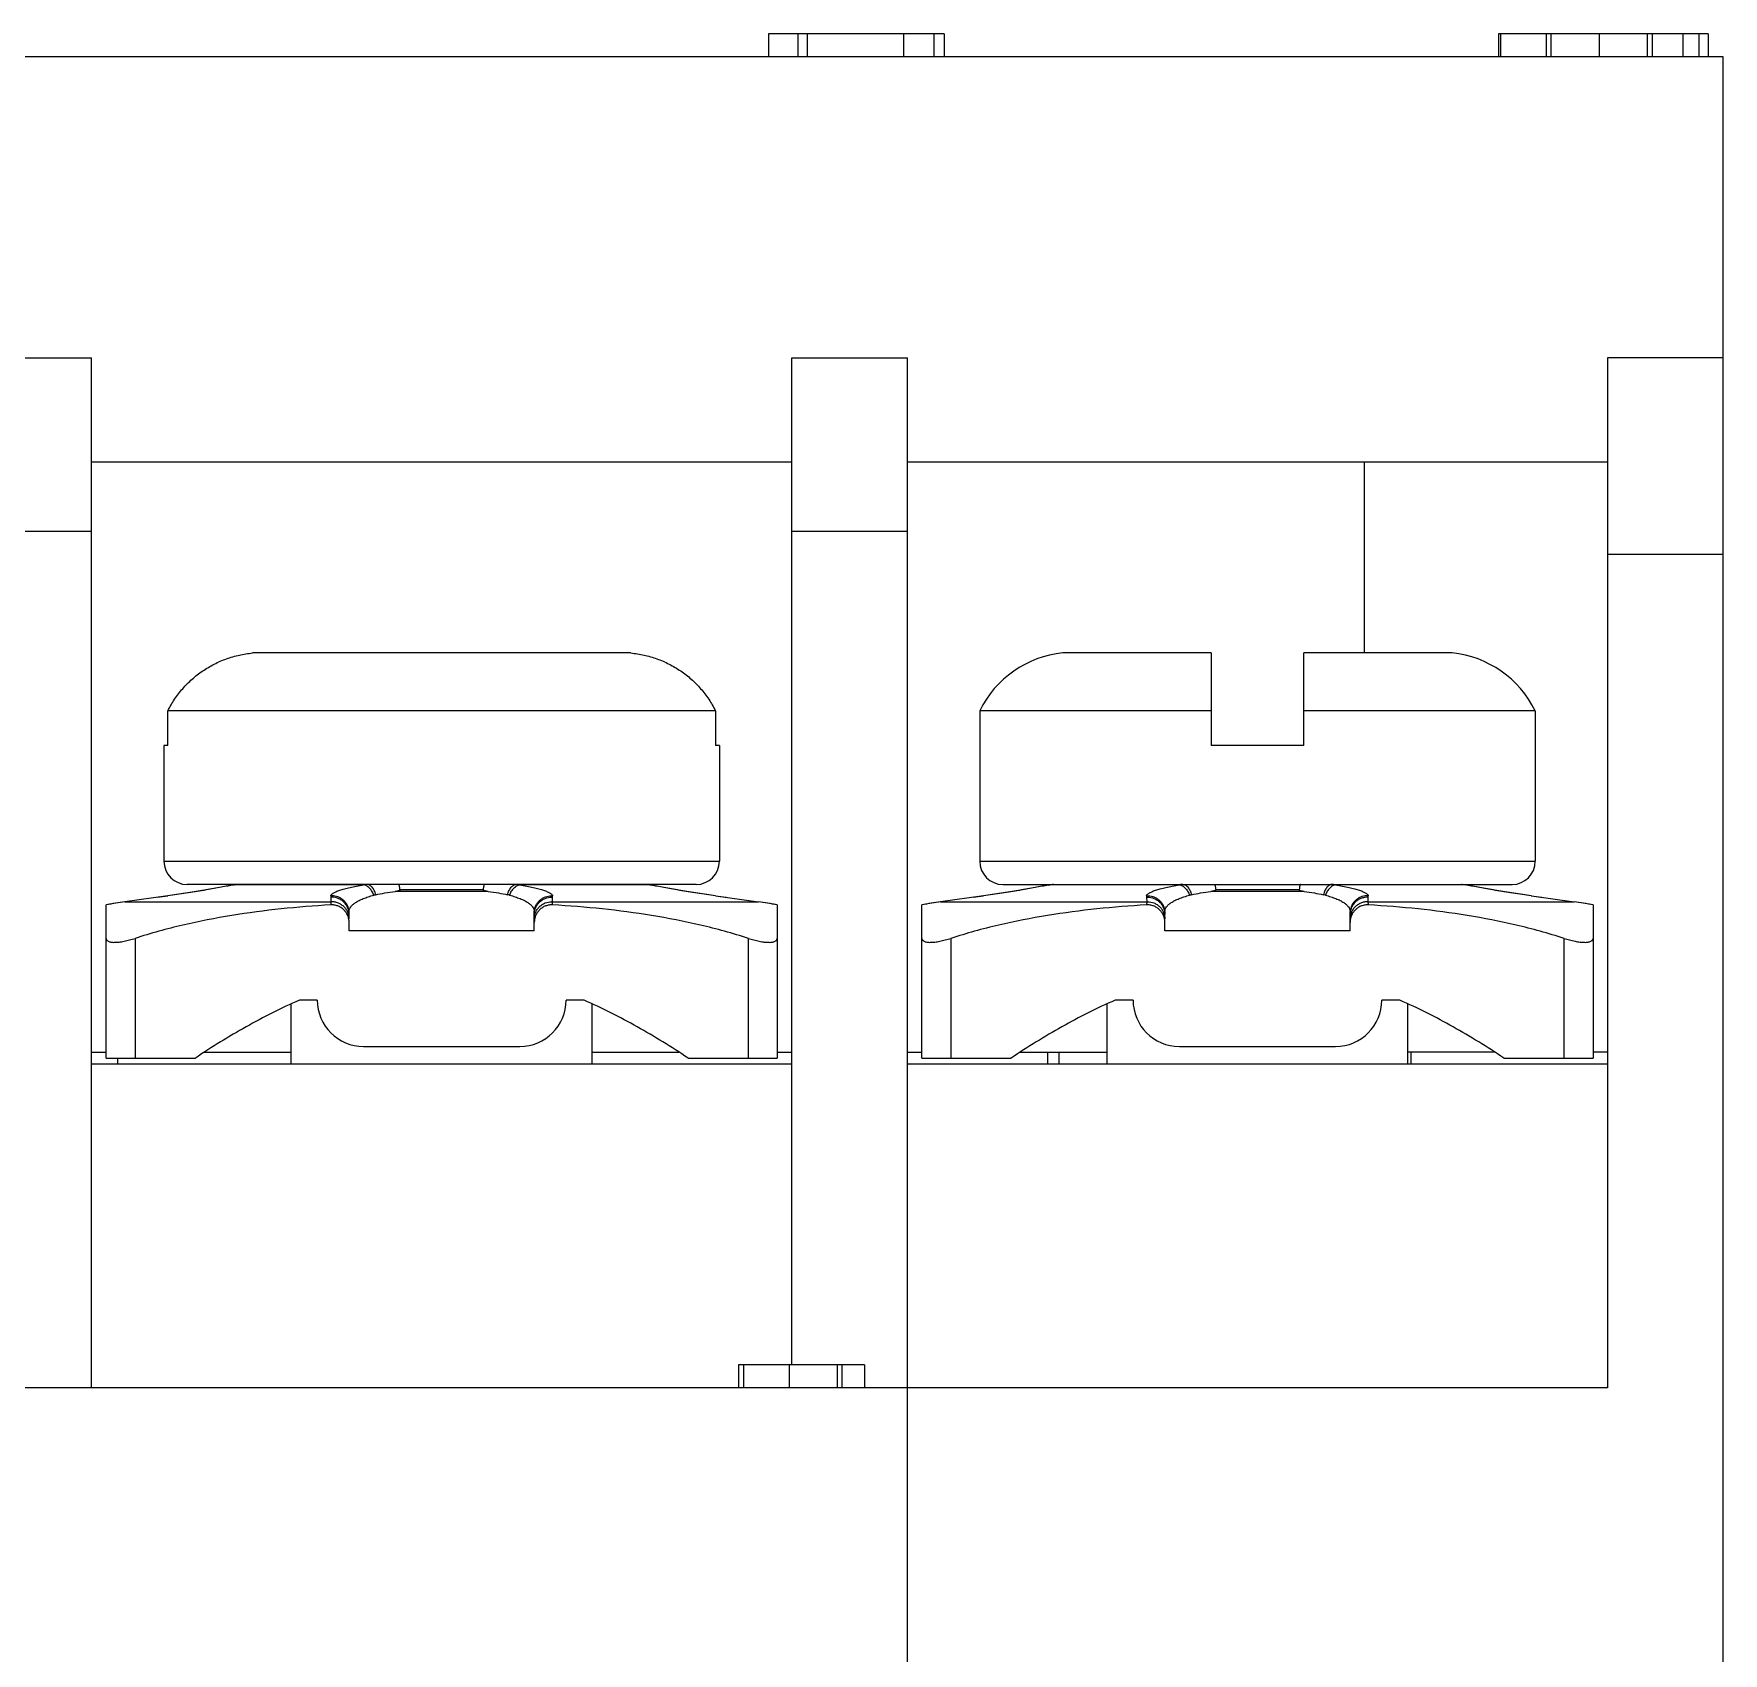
# Model space of a CAD drawing. Header units: millimetres. Extents: x 4 to 33.2, y 10.2 to 41.
# Drawn here: x 18.65 to 33.25, y 26.96 to 40.95 of the extents above; entities that cross this region are included whole.
import ezdxf

# ---------------------------------------------------------------- set-up
doc = ezdxf.new("R2010")
doc.units = ezdxf.units.MM
doc.header["$LTSCALE"] = 3.351474
doc.layers.get('0').update_dxf_attribs({"linetype": 'CONTINUOUS'})

msp = doc.modelspace()

# ---------------------------------------------------------------- linework, layer by layer
at = {"color": 7}
for p, q in [((24.997, 40.95), (24.997, 40.75)), ((26.516, 40.95), (24.997, 40.95)), ((25.252, 40.95), (25.252, 40.75)), ((25.332, 40.95), (25.332, 40.75)), ((26.165, 40.95), (26.165, 40.75)), ((26.428, 40.95), (26.428, 40.75)), ((26.516, 40.95), (26.516, 40.75)), ((31.306, 40.95), (31.306, 40.75)), ((33.119, 40.95), (31.306, 40.95)), ((31.324, 40.95), (31.324, 40.75)), ((31.718, 40.95), (31.718, 40.75)), ((31.759, 40.95), (31.759, 40.75)), ((32.176, 40.95), (32.176, 40.75)), ((32.593, 40.95), (32.593, 40.75)), ((32.634, 40.95), (32.634, 40.75)), ((32.899, 40.95), (32.899, 40.75)), ((33.037, 40.95), (33.037, 40.75)), ((33.119, 40.95), (33.119, 40.75)), ((33.249, 40.75), (4.049, 40.75)), ((33.249, 10.15), (33.249, 40.75)), ((18.149, 38.15), (19.149, 38.15)), ((19.149, 29.25), (19.149, 38.15)), ((25.199, 29.45), (25.199, 38.15)), ((25.199, 38.15), (26.199, 38.15)), ((26.199, 16.05), (26.199, 38.15)), ((33.249, 38.15), (32.249, 38.15)), ((32.249, 38.15), (32.249, 29.25)), ((25.199, 37.25), (19.149, 37.25)), ((32.249, 37.25), (26.199, 37.25)), ((30.149, 35.6), (30.149, 37.25)), ((19.149, 36.65), (18.149, 36.65)), ((26.199, 36.65), (25.199, 36.65)), ((33.249, 36.45), (32.249, 36.45)), ((23.809, 35.6), (20.539, 35.6)), ((28.824, 35.6), (27.541, 35.6)), ((28.824, 35.6), (28.824, 34.8)), ((30.907, 35.6), (29.624, 35.6)), ((29.624, 34.8), (29.624, 35.6)), ((19.807, 34.8), (19.807, 35.1)), ((24.54, 35.1), (19.807, 35.1)), ((24.54, 35.1), (24.54, 34.8)), ((26.824, 35.1), (26.824, 33.8)), ((28.824, 35.1), (26.824, 35.1)), ((31.624, 35.1), (29.624, 35.1)), ((31.624, 35.1), (31.624, 33.8)), ((19.774, 34.8), (19.774, 33.8)), ((19.807, 34.8), (19.774, 34.8)), ((24.574, 34.8), (24.54, 34.8)), ((24.574, 34.8), (24.574, 33.8)), ((29.624, 34.8), (28.824, 34.8)), ((19.774, 33.8), (24.574, 33.8)), ((26.824, 33.8), (31.624, 33.8)), ((24.374, 33.6), (19.974, 33.6)), ((20.374, 33.597), (20.365, 33.595)), ((20.365, 33.595), (20.365, 33.595)), ((20.374, 33.597), (20.366, 33.595)), ((21.499, 33.597), (20.374, 33.597)), ((23.974, 33.597), (22.849, 33.597)), ((23.974, 33.597), (23.983, 33.595)), ((23.982, 33.595), (23.974, 33.597)), ((23.983, 33.595), (23.983, 33.595)), ((27.024, 33.6), (31.424, 33.6)), ((27.415, 33.595), (27.424, 33.597)), ((27.415, 33.595), (27.415, 33.595)), ((27.424, 33.597), (27.416, 33.595)), ((28.549, 33.597), (27.424, 33.597)), ((31.024, 33.597), (29.899, 33.597)), ((31.033, 33.595), (31.024, 33.597)), ((31.032, 33.595), (31.024, 33.597)), ((31.033, 33.595), (31.033, 33.595)), ((19.807, 33.502), (19.436, 33.45)), ((19.436, 33.45), (19.436, 33.45)), ((19.436, 33.45), (21.217, 33.45)), ((19.717, 33.489), (19.807, 33.502)), ((19.717, 33.489), (19.717, 33.49)), ((20.055, 33.54), (19.807, 33.502)), ((20.177, 33.56), (20.053, 33.539)), ((21.217, 33.45), (21.215, 33.423)), ((21.216, 33.489), (21.217, 33.45)), ((22.577, 33.539), (21.771, 33.539)), ((22.535, 33.553), (21.813, 33.553)), ((23.131, 33.45), (23.132, 33.489)), ((23.131, 33.45), (24.911, 33.45)), ((23.133, 33.423), (23.131, 33.45)), ((24.54, 33.502), (24.541, 33.502)), ((24.54, 33.502), (24.631, 33.489)), ((24.541, 33.502), (24.911, 33.45)), ((24.631, 33.489), (24.631, 33.49)), ((24.911, 33.45), (24.911, 33.45)), ((26.857, 33.502), (26.486, 33.45)), ((26.486, 33.45), (28.267, 33.45)), ((26.486, 33.45), (26.486, 33.45)), ((26.767, 33.489), (26.857, 33.502)), ((26.767, 33.49), (26.767, 33.489)), ((27.105, 33.54), (26.857, 33.502)), ((27.227, 33.56), (27.103, 33.539)), ((28.267, 33.45), (28.265, 33.423)), ((28.266, 33.489), (28.267, 33.45)), ((29.627, 33.539), (28.821, 33.539)), ((29.585, 33.553), (28.863, 33.553)), ((30.181, 33.45), (30.182, 33.489)), ((30.181, 33.45), (31.961, 33.45)), ((30.183, 33.423), (30.181, 33.45)), ((31.591, 33.502), (31.59, 33.502)), ((31.59, 33.502), (31.681, 33.489)), ((31.591, 33.502), (31.961, 33.45)), ((31.681, 33.49), (31.681, 33.489)), ((31.961, 33.45), (31.961, 33.45)), ((19.274, 32.1), (19.274, 33.423)), ((21.374, 33.302), (21.374, 33.367)), ((22.974, 33.2), (22.974, 33.367)), ((25.074, 33.424), (25.074, 32.1)), ((26.324, 32.1), (26.324, 33.423)), ((28.424, 33.302), (28.424, 33.367)), ((30.024, 33.2), (30.024, 33.367)), ((32.124, 33.424), (32.124, 32.1)), ((21.374, 33.2), (21.374, 33.271)), ((22.974, 33.2), (21.374, 33.2)), ((28.424, 33.2), (28.424, 33.271)), ((30.024, 33.2), (28.424, 33.2)), ((19.524, 33.134), (19.524, 32.1)), ((24.824, 32.1), (24.824, 33.134)), ((26.574, 33.134), (26.574, 32.1)), ((31.874, 32.1), (31.874, 33.134)), ((20.874, 32.05), (20.874, 32.566)), ((21.099, 32.6), (20.944, 32.6)), ((23.404, 32.6), (23.249, 32.6)), ((23.474, 32.05), (23.474, 32.566)), ((27.924, 32.05), (27.924, 32.566)), ((28.149, 32.6), (27.994, 32.6)), ((30.454, 32.6), (30.299, 32.6)), ((30.524, 32.05), (30.524, 32.566)), ((19.149, 32.15), (19.274, 32.15)), ((20.124, 32.15), (20.874, 32.15)), ((21.499, 32.2), (22.849, 32.2)), ((23.474, 32.15), (24.224, 32.15)), ((25.074, 32.15), (25.199, 32.15)), ((26.199, 32.15), (26.324, 32.15)), ((27.174, 32.15), (27.924, 32.15)), ((27.409, 32.15), (27.409, 32.05)), ((27.509, 32.05), (27.509, 32.15)), ((28.549, 32.2), (29.899, 32.2)), ((31.274, 32.15), (30.524, 32.15)), ((30.549, 32.15), (30.549, 32.05)), ((32.249, 32.15), (32.124, 32.15)), ((19.149, 32.05), (25.199, 32.05)), ((19.274, 32.1), (20.045, 32.1)), ((19.374, 32.05), (19.374, 32.1)), ((24.303, 32.1), (25.074, 32.1)), ((26.199, 32.05), (32.249, 32.05)), ((26.324, 32.1), (27.095, 32.1)), ((31.353, 32.1), (32.124, 32.1)), ((25.829, 29.45), (24.739, 29.45)), ((24.739, 29.45), (24.739, 29.25)), ((24.781, 29.45), (24.781, 29.25)), ((25.178, 29.45), (25.178, 29.25)), ((25.593, 29.45), (25.593, 29.25)), ((25.635, 29.25), (25.635, 29.45)), ((25.829, 29.45), (25.829, 29.25)), ((32.249, 29.25), (4.049, 29.25))]:
    msp.add_line(p, q, dxfattribs=at)
for points in [[(20.411, 33.6), (20.404, 33.6), (20.374, 33.597), (20.175, 33.56)], [(23.973, 33.597), (23.944, 33.6), (23.937, 33.6)], [(24.541, 33.502), (24.293, 33.54), (24.171, 33.56), (23.973, 33.597)], [(27.461, 33.6), (27.454, 33.6), (27.424, 33.597), (27.225, 33.56)], [(31.023, 33.597), (30.994, 33.6), (30.987, 33.6)], [(31.591, 33.502), (31.343, 33.54), (31.221, 33.56), (31.023, 33.597)], [(19.436, 33.45), (19.379, 33.442), (19.304, 33.429), (19.274, 33.424)], [(25.074, 33.424), (25.044, 33.429), (24.969, 33.442), (24.911, 33.45)], [(26.486, 33.45), (26.429, 33.442), (26.354, 33.429), (26.324, 33.424)], [(32.124, 33.424), (32.094, 33.429), (32.019, 33.442), (31.961, 33.45)]]:
    msp.add_lwpolyline(points, dxfattribs=at)
for centre, radius, start, end in [((27.632, 34.705), 0.9, 95.8338, 153.943), ((30.815, 34.705), 0.9, 26.057, 84.1662), ((19.974, 33.8), 0.2, 180, 270), ((24.374, 33.8), 0.2, 270, 360), ((27.024, 33.8), 0.2, 180, 270), ((31.424, 33.8), 0.2, 270, 360), ((19.986, 29.579), 3.91, 98.0843, 100.4983), ((21.224, 33.351), 0.151, 89.8817, 93.0417), ((21.335, 33.492), 0.119, 175.054, 181.1767), ((21.224, 33.338), 0.151, 90.0001, 93.0591), ((21.836, 32.538), 1, 103.4077, 104.4049), ((22.509, 32.526), 1.013, 75.6013, 76.5861), ((23.124, 33.351), 0.151, 86.9583, 90.1183), ((23.124, 33.338), 0.151, 86.9409, 89.9999), ((23.124, 33.299), 0.152, 87.2209, 89.9999), ((23.013, 33.492), 0.119, 358.8233, 4.946), ((24.36, 29.57), 3.919, 79.5045, 81.9129), ((27.036, 29.579), 3.91, 98.0843, 100.4983), ((28.385, 33.492), 0.119, 175.0508, 181.1799), ((28.274, 33.338), 0.151, 90.0001, 93.0591), ((28.274, 33.299), 0.152, 90.0001, 92.7791), ((28.886, 32.538), 1, 103.4077, 104.4049), ((29.559, 32.526), 1.013, 75.6013, 76.5861), ((30.063, 33.492), 0.119, 358.8201, 4.9492), ((31.41, 29.57), 3.919, 79.5045, 81.9129), ((21.499, 32.6), 0.4, 180, 270), ((22.849, 32.6), 0.4, 270, 360), ((28.549, 32.6), 0.4, 180, 270), ((29.899, 32.6), 0.4, 270, 360)]:
    msp.add_arc(centre, radius, start, end, dxfattribs=at)
for points, knots in [([(19.807, 35.1), (19.825, 35.135), (19.863, 35.201), (19.934, 35.293), (20.016, 35.376), (20.107, 35.447), (20.207, 35.506), (20.313, 35.552), (20.425, 35.584), (20.501, 35.596), (20.539, 35.6)], [0, 0, 0, 0, 0.124983, 0.250006, 0.374996, 0.500001, 0.625, 0.749987, 0.875014, 1, 1, 1, 1]), ([(23.809, 35.6), (23.847, 35.596), (23.923, 35.584), (24.034, 35.552), (24.141, 35.506), (24.241, 35.447), (24.332, 35.376), (24.414, 35.293), (24.484, 35.201), (24.523, 35.135), (24.54, 35.1)], [0, 0, 0, 0, 0.124985, 0.250012, 0.374999, 0.499999, 0.625003, 0.749995, 0.875018, 1, 1, 1, 1]), ([(20.366, 33.595), (20.348, 33.591), (20.31, 33.584), (20.251, 33.572), (20.186, 33.561), (20.116, 33.549), (20.042, 33.537), (19.939, 33.521), (19.86, 33.509), (19.807, 33.502)], [0, 0, 0, 0, 0.097331, 0.204488, 0.321746, 0.44713, 0.57909, 0.716306, 1, 1, 1, 1]), ([(20.374, 33.597), (20.377, 33.597), (20.389, 33.599), (20.402, 33.6), (20.411, 33.6)], [0, 0, 0, 0, 0.258185, 1, 1, 1, 1]), ([(21.216, 33.502), (21.216, 33.503), (21.217, 33.505), (21.218, 33.508), (21.219, 33.511), (21.223, 33.515), (21.229, 33.52), (21.237, 33.526), (21.248, 33.532), (21.261, 33.538), (21.277, 33.544), (21.294, 33.55), (21.313, 33.557), (21.343, 33.565), (21.384, 33.575), (21.44, 33.586), (21.479, 33.593), (21.499, 33.597)], [0, 0, 0, 0, 0.009474, 0.019603, 0.030745, 0.043123, 0.071977, 0.106596, 0.147325, 0.194446, 0.248117, 0.308255, 0.374671, 0.447161, 0.610034, 0.796114, 1, 1, 1, 1]), ([(21.529, 33.6), (21.526, 33.6), (21.516, 33.6), (21.506, 33.598), (21.499, 33.597)], [0, 0, 0, 0, 0.251792, 1, 1, 1, 1]), ([(21.587, 33.507), (21.585, 33.513), (21.58, 33.524), (21.571, 33.541), (21.561, 33.556), (21.55, 33.569), (21.537, 33.58), (21.525, 33.589), (21.512, 33.594), (21.503, 33.596), (21.499, 33.597)], [0, 0, 0, 0, 0.144094, 0.287036, 0.42606, 0.55862, 0.682735, 0.797518, 0.902886, 1, 1, 1, 1]), ([(21.604, 33.511), (21.602, 33.517), (21.599, 33.529), (21.592, 33.547), (21.584, 33.562), (21.574, 33.576), (21.563, 33.586), (21.552, 33.594), (21.54, 33.599), (21.532, 33.6), (21.529, 33.6)], [0, 0, 0, 0, 0.153506, 0.303317, 0.445982, 0.578655, 0.699548, 0.808784, 0.90788, 1, 1, 1, 1]), ([(21.813, 33.553), (21.813, 33.556), (21.812, 33.563), (21.811, 33.572), (21.81, 33.581), (21.808, 33.587), (21.807, 33.592), (21.806, 33.595), (21.805, 33.597), (21.805, 33.598), (21.804, 33.599), (21.803, 33.6), (21.803, 33.6), (21.802, 33.6)], [0, 0, 0, 0, 0.215508, 0.40792, 0.574923, 0.71475, 0.826519, 0.871727, 0.909835, 0.941023, 0.965682, 0.984685, 1, 1, 1, 1]), ([(22.535, 33.553), (22.535, 33.556), (22.536, 33.563), (22.537, 33.572), (22.538, 33.581), (22.54, 33.587), (22.541, 33.592), (22.542, 33.595), (22.542, 33.597), (22.543, 33.598), (22.544, 33.599), (22.545, 33.6), (22.545, 33.6), (22.545, 33.6)], [0, 0, 0, 0, 0.215507, 0.40792, 0.574923, 0.714749, 0.826515, 0.871722, 0.90983, 0.941019, 0.965679, 0.984684, 1, 1, 1, 1]), ([(22.744, 33.511), (22.746, 33.517), (22.749, 33.529), (22.756, 33.547), (22.764, 33.562), (22.774, 33.576), (22.784, 33.586), (22.796, 33.594), (22.807, 33.599), (22.815, 33.6), (22.819, 33.6)], [0, 0, 0, 0, 0.153506, 0.303317, 0.445982, 0.578655, 0.699548, 0.808784, 0.90788, 1, 1, 1, 1]), ([(22.761, 33.507), (22.763, 33.513), (22.768, 33.524), (22.777, 33.541), (22.787, 33.556), (22.798, 33.569), (22.81, 33.58), (22.823, 33.589), (22.836, 33.594), (22.844, 33.596), (22.849, 33.597)], [0, 0, 0, 0, 0.144094, 0.287036, 0.42606, 0.55862, 0.682735, 0.797518, 0.902886, 1, 1, 1, 1]), ([(22.849, 33.597), (22.846, 33.597), (22.837, 33.599), (22.827, 33.6), (22.819, 33.6)], [0, 0, 0, 0, 0.249157, 1, 1, 1, 1]), ([(22.849, 33.597), (22.869, 33.593), (22.908, 33.586), (22.963, 33.575), (23.005, 33.565), (23.035, 33.557), (23.054, 33.55), (23.071, 33.544), (23.086, 33.538), (23.1, 33.532), (23.11, 33.526), (23.119, 33.52), (23.125, 33.515), (23.128, 33.511), (23.13, 33.508), (23.131, 33.505), (23.132, 33.503), (23.132, 33.502)], [0, 0, 0, 0, 0.203917, 0.389932, 0.552731, 0.625223, 0.691677, 0.751874, 0.805604, 0.852767, 0.893519, 0.928139, 0.956971, 0.969328, 0.980443, 0.990544, 1, 1, 1, 1]), ([(23.937, 33.6), (23.94, 33.6), (23.952, 33.6), (23.965, 33.598), (23.974, 33.597)], [0, 0, 0, 0, 0.242238, 1, 1, 1, 1]), ([(24.54, 33.502), (24.487, 33.509), (24.409, 33.521), (24.305, 33.537), (24.232, 33.549), (24.162, 33.561), (24.097, 33.572), (24.038, 33.584), (24, 33.591), (23.982, 33.595)], [0, 0, 0, 0, 0.283671, 0.420896, 0.552886, 0.678282, 0.79552, 0.902651, 1, 1, 1, 1]), ([(27.416, 33.595), (27.398, 33.591), (27.36, 33.584), (27.301, 33.572), (27.236, 33.561), (27.166, 33.549), (27.092, 33.537), (26.989, 33.521), (26.91, 33.509), (26.857, 33.502)], [0, 0, 0, 0, 0.097332, 0.204491, 0.32175, 0.447133, 0.579094, 0.716309, 1, 1, 1, 1]), ([(27.424, 33.597), (27.427, 33.597), (27.439, 33.599), (27.452, 33.6), (27.461, 33.6)], [0, 0, 0, 0, 0.258185, 1, 1, 1, 1]), ([(28.266, 33.502), (28.266, 33.503), (28.267, 33.505), (28.268, 33.508), (28.269, 33.511), (28.273, 33.515), (28.279, 33.52), (28.287, 33.526), (28.298, 33.532), (28.311, 33.538), (28.327, 33.544), (28.344, 33.55), (28.363, 33.557), (28.393, 33.565), (28.434, 33.575), (28.49, 33.586), (28.529, 33.593), (28.549, 33.597)], [0, 0, 0, 0, 0.009474, 0.019603, 0.030745, 0.043123, 0.071977, 0.106596, 0.147325, 0.194446, 0.248117, 0.308255, 0.374671, 0.447161, 0.610034, 0.796114, 1, 1, 1, 1]), ([(28.579, 33.6), (28.576, 33.6), (28.566, 33.6), (28.556, 33.598), (28.549, 33.597)], [0, 0, 0, 0, 0.251792, 1, 1, 1, 1]), ([(28.549, 33.597), (28.553, 33.596), (28.562, 33.594), (28.575, 33.589), (28.587, 33.58), (28.6, 33.569), (28.611, 33.556), (28.621, 33.541), (28.63, 33.524), (28.635, 33.513), (28.637, 33.507)], [0, 0, 0, 0, 0.097114, 0.202482, 0.317265, 0.44138, 0.57394, 0.712964, 0.855906, 1, 1, 1, 1]), ([(28.579, 33.6), (28.582, 33.6), (28.59, 33.599), (28.602, 33.594), (28.613, 33.586), (28.624, 33.576), (28.634, 33.562), (28.642, 33.547), (28.649, 33.529), (28.652, 33.517), (28.654, 33.511)], [0, 0, 0, 0, 0.09212, 0.191216, 0.300452, 0.421345, 0.554018, 0.696683, 0.846494, 1, 1, 1, 1]), ([(28.852, 33.6), (28.853, 33.6), (28.853, 33.6), (28.854, 33.599), (28.855, 33.598), (28.855, 33.597), (28.856, 33.595), (28.857, 33.592), (28.858, 33.587), (28.86, 33.581), (28.861, 33.572), (28.862, 33.563), (28.863, 33.556), (28.863, 33.553)], [0, 0, 0, 0, 0.015317, 0.034324, 0.058987, 0.090177, 0.128286, 0.173494, 0.285259, 0.425083, 0.592084, 0.784496, 1, 1, 1, 1]), ([(29.595, 33.6), (29.595, 33.6), (29.595, 33.6), (29.594, 33.599), (29.593, 33.598), (29.592, 33.597), (29.592, 33.595), (29.591, 33.592), (29.59, 33.587), (29.588, 33.581), (29.587, 33.572), (29.586, 33.563), (29.585, 33.556), (29.585, 33.553)], [0, 0, 0, 0, 0.015316, 0.034321, 0.058982, 0.090171, 0.12828, 0.173488, 0.285255, 0.42508, 0.592083, 0.784495, 1, 1, 1, 1]), ([(29.869, 33.6), (29.865, 33.6), (29.857, 33.599), (29.846, 33.594), (29.834, 33.586), (29.824, 33.576), (29.814, 33.562), (29.806, 33.547), (29.799, 33.529), (29.796, 33.517), (29.794, 33.511)], [0, 0, 0, 0, 0.09212, 0.191216, 0.300452, 0.421345, 0.554018, 0.696683, 0.846494, 1, 1, 1, 1]), ([(29.899, 33.597), (29.894, 33.596), (29.886, 33.594), (29.873, 33.589), (29.86, 33.58), (29.848, 33.569), (29.837, 33.556), (29.827, 33.541), (29.818, 33.524), (29.813, 33.513), (29.811, 33.507)], [0, 0, 0, 0, 0.097114, 0.202482, 0.317265, 0.44138, 0.57394, 0.712964, 0.855906, 1, 1, 1, 1]), ([(29.899, 33.597), (29.896, 33.597), (29.887, 33.599), (29.877, 33.6), (29.869, 33.6)], [0, 0, 0, 0, 0.249157, 1, 1, 1, 1]), ([(29.899, 33.597), (29.919, 33.593), (29.958, 33.586), (30.013, 33.575), (30.055, 33.565), (30.085, 33.557), (30.104, 33.55), (30.121, 33.544), (30.136, 33.538), (30.15, 33.532), (30.16, 33.526), (30.169, 33.52), (30.175, 33.515), (30.178, 33.511), (30.18, 33.508), (30.181, 33.505), (30.182, 33.503), (30.182, 33.502)], [0, 0, 0, 0, 0.203917, 0.389932, 0.552731, 0.625223, 0.691677, 0.751874, 0.805604, 0.852767, 0.893519, 0.928139, 0.956971, 0.969328, 0.980443, 0.990544, 1, 1, 1, 1]), ([(30.987, 33.6), (30.99, 33.6), (31.002, 33.6), (31.015, 33.598), (31.024, 33.597)], [0, 0, 0, 0, 0.242238, 1, 1, 1, 1]), ([(31.59, 33.502), (31.537, 33.509), (31.459, 33.521), (31.355, 33.537), (31.282, 33.549), (31.212, 33.561), (31.147, 33.572), (31.088, 33.584), (31.05, 33.591), (31.032, 33.595)], [0, 0, 0, 0, 0.283674, 0.4209, 0.55289, 0.678286, 0.795523, 0.902652, 1, 1, 1, 1]), ([(21.374, 33.302), (21.374, 33.311), (21.372, 33.33), (21.364, 33.359), (21.349, 33.386), (21.328, 33.41), (21.303, 33.429), (21.274, 33.443), (21.245, 33.45), (21.226, 33.45), (21.217, 33.45)], [0, 0, 0, 0, 0.115533, 0.238256, 0.366829, 0.498384, 0.630219, 0.759548, 0.883327, 1, 1, 1, 1]), ([(21.374, 33.341), (21.374, 33.35), (21.372, 33.369), (21.364, 33.396), (21.35, 33.423), (21.331, 33.446), (21.311, 33.463), (21.293, 33.473), (21.267, 33.485), (21.243, 33.49), (21.224, 33.49)], [0, 0, 0, 0, 0.115029, 0.237084, 0.364939, 0.495968, 0.627704, 0.693125, 0.75764, 1, 1, 1, 1]), ([(21.374, 33.367), (21.372, 33.385), (21.365, 33.411), (21.346, 33.442), (21.327, 33.464), (21.303, 33.481), (21.27, 33.497), (21.242, 33.502), (21.225, 33.502)], [0, 0, 0, 0, 0.237627, 0.365257, 0.49575, 0.626895, 0.756321, 1, 1, 1, 1]), ([(21.374, 33.367), (21.374, 33.371), (21.374, 33.377), (21.378, 33.391), (21.386, 33.404), (21.396, 33.416), (21.409, 33.43), (21.43, 33.445), (21.461, 33.463), (21.498, 33.479), (21.54, 33.494), (21.571, 33.503), (21.587, 33.507)], [0, 0, 0, 0, 0.036711, 0.074481, 0.156539, 0.202449, 0.252235, 0.364673, 0.495555, 0.645359, 0.813856, 1, 1, 1, 1]), ([(21.604, 33.511), (21.63, 33.517), (21.685, 33.528), (21.741, 33.536), (21.771, 33.539)], [0, 0, 0, 0, 0.473553, 1, 1, 1, 1]), ([(21.813, 33.553), (21.813, 33.552), (21.813, 33.552), (21.812, 33.551), (21.812, 33.55), (21.81, 33.548), (21.808, 33.547), (21.806, 33.546), (21.803, 33.545), (21.799, 33.544), (21.794, 33.543), (21.789, 33.542), (21.781, 33.54), (21.775, 33.54), (21.771, 33.539)], [0, 0, 0, 0, 0.025049, 0.050597, 0.077425, 0.105487, 0.164201, 0.225187, 0.287529, 0.350747, 0.478812, 0.608216, 0.738406, 1, 1, 1, 1]), ([(22.577, 33.539), (22.573, 33.54), (22.567, 33.54), (22.559, 33.542), (22.553, 33.543), (22.548, 33.544), (22.545, 33.545), (22.542, 33.546), (22.539, 33.547), (22.537, 33.548), (22.536, 33.55), (22.535, 33.551), (22.535, 33.552), (22.535, 33.552), (22.535, 33.553)], [0, 0, 0, 0, 0.261594, 0.391785, 0.521188, 0.649253, 0.712472, 0.774813, 0.8358, 0.894513, 0.922576, 0.949404, 0.974951, 1, 1, 1, 1]), ([(22.577, 33.539), (22.607, 33.536), (22.663, 33.528), (22.718, 33.517), (22.744, 33.511)], [0, 0, 0, 0, 0.526447, 1, 1, 1, 1]), ([(22.761, 33.507), (22.777, 33.503), (22.808, 33.494), (22.85, 33.479), (22.887, 33.463), (22.918, 33.445), (22.939, 33.43), (22.952, 33.416), (22.962, 33.404), (22.97, 33.391), (22.973, 33.377), (22.974, 33.371), (22.974, 33.367)], [0, 0, 0, 0, 0.186144, 0.354641, 0.504445, 0.635327, 0.747765, 0.797551, 0.843461, 0.925519, 0.963289, 1, 1, 1, 1]), ([(22.974, 33.367), (22.976, 33.385), (22.983, 33.411), (23.002, 33.442), (23.021, 33.464), (23.044, 33.481), (23.078, 33.497), (23.105, 33.502), (23.123, 33.502)], [0, 0, 0, 0, 0.237627, 0.365257, 0.49575, 0.626895, 0.756321, 1, 1, 1, 1]), ([(22.974, 33.341), (22.974, 33.35), (22.976, 33.369), (22.983, 33.396), (22.997, 33.423), (23.017, 33.446), (23.037, 33.463), (23.054, 33.473), (23.081, 33.485), (23.105, 33.49), (23.124, 33.49)], [0, 0, 0, 0, 0.115029, 0.237084, 0.364939, 0.495968, 0.627704, 0.693125, 0.75764, 1, 1, 1, 1]), ([(22.974, 33.302), (22.974, 33.311), (22.976, 33.329), (22.983, 33.357), (22.997, 33.383), (23.017, 33.407), (23.037, 33.423), (23.054, 33.434), (23.081, 33.446), (23.105, 33.45), (23.124, 33.45)], [0, 0, 0, 0, 0.11512, 0.237247, 0.365147, 0.496194, 0.627914, 0.693316, 0.757805, 1, 1, 1, 1]), ([(28.266, 33.502), (28.285, 33.503), (28.313, 33.499), (28.348, 33.484), (28.373, 33.467), (28.394, 33.445), (28.414, 33.413), (28.422, 33.385), (28.424, 33.367)], [0, 0, 0, 0, 0.240896, 0.370041, 0.50146, 0.632636, 0.761121, 1, 1, 1, 1]), ([(28.274, 33.49), (28.293, 33.49), (28.317, 33.485), (28.343, 33.473), (28.361, 33.463), (28.381, 33.446), (28.4, 33.423), (28.414, 33.396), (28.422, 33.369), (28.424, 33.35), (28.424, 33.341)], [0, 0, 0, 0, 0.24236, 0.306875, 0.372296, 0.504032, 0.635061, 0.762916, 0.884971, 1, 1, 1, 1]), ([(28.274, 33.45), (28.293, 33.45), (28.317, 33.446), (28.343, 33.434), (28.361, 33.423), (28.381, 33.407), (28.4, 33.383), (28.414, 33.357), (28.422, 33.329), (28.424, 33.311), (28.424, 33.302)], [0, 0, 0, 0, 0.242195, 0.306684, 0.372086, 0.503806, 0.634853, 0.762753, 0.88488, 1, 1, 1, 1]), ([(28.424, 33.367), (28.424, 33.371), (28.424, 33.377), (28.428, 33.391), (28.436, 33.404), (28.446, 33.416), (28.459, 33.43), (28.48, 33.445), (28.511, 33.463), (28.548, 33.479), (28.59, 33.494), (28.621, 33.503), (28.637, 33.507)], [0, 0, 0, 0, 0.036711, 0.074481, 0.156539, 0.202449, 0.252235, 0.364673, 0.495555, 0.645359, 0.813856, 1, 1, 1, 1]), ([(28.654, 33.511), (28.68, 33.517), (28.735, 33.528), (28.791, 33.536), (28.821, 33.539)], [0, 0, 0, 0, 0.473553, 1, 1, 1, 1]), ([(28.863, 33.553), (28.863, 33.552), (28.863, 33.552), (28.862, 33.551), (28.862, 33.55), (28.86, 33.548), (28.858, 33.547), (28.856, 33.546), (28.853, 33.545), (28.849, 33.544), (28.844, 33.543), (28.839, 33.542), (28.831, 33.54), (28.825, 33.54), (28.821, 33.539)], [0, 0, 0, 0, 0.02505, 0.050599, 0.077423, 0.105486, 0.164198, 0.225184, 0.287526, 0.350744, 0.478809, 0.608213, 0.738405, 1, 1, 1, 1]), ([(29.627, 33.539), (29.623, 33.54), (29.617, 33.54), (29.609, 33.542), (29.603, 33.543), (29.598, 33.544), (29.595, 33.545), (29.592, 33.546), (29.589, 33.547), (29.587, 33.548), (29.586, 33.55), (29.585, 33.551), (29.585, 33.552), (29.585, 33.552), (29.585, 33.553)], [0, 0, 0, 0, 0.261595, 0.391787, 0.521191, 0.649256, 0.712475, 0.774817, 0.835803, 0.894515, 0.922577, 0.949401, 0.97495, 1, 1, 1, 1]), ([(29.627, 33.539), (29.657, 33.536), (29.713, 33.528), (29.768, 33.517), (29.794, 33.511)], [0, 0, 0, 0, 0.526447, 1, 1, 1, 1]), ([(29.811, 33.507), (29.827, 33.503), (29.858, 33.494), (29.9, 33.479), (29.937, 33.463), (29.968, 33.445), (29.989, 33.43), (30.002, 33.416), (30.012, 33.404), (30.02, 33.391), (30.023, 33.377), (30.024, 33.371), (30.024, 33.367)], [0, 0, 0, 0, 0.186144, 0.354641, 0.504445, 0.635327, 0.747765, 0.797551, 0.843461, 0.925519, 0.963289, 1, 1, 1, 1]), ([(30.182, 33.502), (30.163, 33.503), (30.135, 33.499), (30.099, 33.484), (30.075, 33.467), (30.054, 33.445), (30.034, 33.413), (30.026, 33.385), (30.024, 33.367)], [0, 0, 0, 0, 0.240896, 0.370041, 0.50146, 0.632636, 0.761121, 1, 1, 1, 1]), ([(30.182, 33.489), (30.173, 33.49), (30.153, 33.489), (30.124, 33.482), (30.096, 33.469), (30.07, 33.45), (30.049, 33.425), (30.034, 33.398), (30.026, 33.37), (30.024, 33.35), (30.024, 33.341)], [0, 0, 0, 0, 0.116603, 0.240356, 0.369702, 0.501577, 0.633177, 0.761785, 0.884507, 1, 1, 1, 1]), ([(30.181, 33.45), (30.172, 33.45), (30.152, 33.45), (30.123, 33.443), (30.095, 33.429), (30.07, 33.41), (30.049, 33.386), (30.034, 33.359), (30.026, 33.33), (30.024, 33.311), (30.024, 33.302)], [0, 0, 0, 0, 0.116673, 0.240452, 0.369781, 0.501616, 0.633171, 0.761744, 0.884467, 1, 1, 1, 1]), ([(21.215, 33.423), (21.072, 33.415), (20.786, 33.392), (20.359, 33.337), (19.937, 33.254), (19.66, 33.178), (19.524, 33.134)], [0, 0, 0, 0, 0.250008, 0.500012, 0.750006, 1, 1, 1, 1]), ([(21.374, 33.271), (21.374, 33.281), (21.372, 33.302), (21.363, 33.331), (21.348, 33.359), (21.328, 33.382), (21.304, 33.402), (21.276, 33.415), (21.246, 33.423), (21.225, 33.424), (21.215, 33.423)], [0, 0, 0, 0, 0.124959, 0.25002, 0.374995, 0.50001, 0.62502, 0.749999, 0.87505, 1, 1, 1, 1]), ([(23.133, 33.423), (23.123, 33.424), (23.102, 33.423), (23.072, 33.415), (23.044, 33.402), (23.02, 33.382), (23, 33.359), (22.985, 33.331), (22.976, 33.302), (22.974, 33.281), (22.974, 33.271)], [0, 0, 0, 0, 0.124955, 0.250012, 0.374988, 0.499994, 0.625004, 0.749977, 0.875039, 1, 1, 1, 1]), ([(24.824, 33.134), (24.688, 33.178), (24.411, 33.254), (23.988, 33.337), (23.562, 33.392), (23.276, 33.415), (23.133, 33.423)], [0, 0, 0, 0, 0.249994, 0.499988, 0.749992, 1, 1, 1, 1]), ([(28.265, 33.423), (28.122, 33.415), (27.836, 33.392), (27.409, 33.337), (26.987, 33.254), (26.71, 33.178), (26.574, 33.134)], [0, 0, 0, 0, 0.250008, 0.500012, 0.750006, 1, 1, 1, 1]), ([(28.424, 33.271), (28.424, 33.281), (28.422, 33.302), (28.413, 33.331), (28.398, 33.359), (28.378, 33.382), (28.354, 33.402), (28.326, 33.415), (28.296, 33.423), (28.275, 33.424), (28.265, 33.423)], [0, 0, 0, 0, 0.124959, 0.25002, 0.374995, 0.50001, 0.62502, 0.749999, 0.87505, 1, 1, 1, 1]), ([(30.183, 33.423), (30.173, 33.424), (30.152, 33.423), (30.122, 33.415), (30.094, 33.402), (30.07, 33.382), (30.05, 33.359), (30.035, 33.331), (30.026, 33.302), (30.024, 33.281), (30.024, 33.271)], [0, 0, 0, 0, 0.124955, 0.250012, 0.374988, 0.499994, 0.625004, 0.749977, 0.875039, 1, 1, 1, 1]), ([(31.874, 33.134), (31.738, 33.178), (31.461, 33.254), (31.038, 33.337), (30.612, 33.392), (30.326, 33.415), (30.183, 33.423)], [0, 0, 0, 0, 0.249994, 0.499988, 0.749992, 1, 1, 1, 1]), ([(19.274, 33.134), (19.274, 33.132), (19.275, 33.127), (19.278, 33.12), (19.284, 33.114), (19.293, 33.109), (19.303, 33.105), (19.316, 33.102), (19.331, 33.1), (19.354, 33.1), (19.38, 33.101), (19.407, 33.105), (19.438, 33.111), (19.477, 33.12), (19.508, 33.129), (19.524, 33.134)], [0, 0, 0, 0, 0.027636, 0.055413, 0.085937, 0.121293, 0.162813, 0.211184, 0.266583, 0.328945, 0.472667, 0.552735, 0.637111, 0.815275, 1, 1, 1, 1]), ([(24.824, 33.134), (24.84, 33.129), (24.871, 33.12), (24.91, 33.111), (24.94, 33.105), (24.968, 33.101), (24.993, 33.1), (25.017, 33.1), (25.032, 33.102), (25.044, 33.105), (25.055, 33.109), (25.063, 33.114), (25.069, 33.12), (25.073, 33.127), (25.074, 33.132), (25.074, 33.134)], [0, 0, 0, 0, 0.184751, 0.362951, 0.447332, 0.527401, 0.671119, 0.733477, 0.788873, 0.837232, 0.87875, 0.914094, 0.944604, 0.972368, 1, 1, 1, 1]), ([(26.324, 33.134), (26.324, 33.132), (26.325, 33.127), (26.328, 33.12), (26.334, 33.114), (26.343, 33.109), (26.353, 33.105), (26.366, 33.102), (26.381, 33.1), (26.404, 33.1), (26.43, 33.101), (26.457, 33.105), (26.488, 33.111), (26.527, 33.12), (26.558, 33.129), (26.574, 33.134)], [0, 0, 0, 0, 0.027636, 0.055413, 0.085937, 0.121293, 0.162813, 0.211184, 0.266583, 0.328945, 0.472667, 0.552735, 0.637111, 0.815275, 1, 1, 1, 1]), ([(31.874, 33.134), (31.89, 33.129), (31.921, 33.12), (31.96, 33.111), (31.99, 33.105), (32.018, 33.101), (32.043, 33.1), (32.067, 33.1), (32.082, 33.102), (32.094, 33.105), (32.105, 33.109), (32.113, 33.114), (32.119, 33.12), (32.123, 33.127), (32.124, 33.132), (32.124, 33.134)], [0, 0, 0, 0, 0.184751, 0.362951, 0.447332, 0.527401, 0.671119, 0.733477, 0.788873, 0.837232, 0.87875, 0.914094, 0.944604, 0.972368, 1, 1, 1, 1]), ([(20.944, 32.6), (20.865, 32.566), (20.71, 32.493), (20.407, 32.331), (20.188, 32.195), (20.045, 32.1)], [0, 0, 0, 0, 0.250019, 0.500047, 1, 1, 1, 1]), ([(24.303, 32.1), (24.16, 32.195), (23.941, 32.331), (23.638, 32.493), (23.482, 32.566), (23.404, 32.6)], [0, 0, 0, 0, 0.499953, 0.749981, 1, 1, 1, 1]), ([(27.994, 32.6), (27.915, 32.566), (27.76, 32.493), (27.457, 32.331), (27.238, 32.195), (27.095, 32.1)], [0, 0, 0, 0, 0.250019, 0.500047, 1, 1, 1, 1]), ([(31.353, 32.1), (31.21, 32.195), (30.991, 32.331), (30.688, 32.493), (30.532, 32.566), (30.454, 32.6)], [0, 0, 0, 0, 0.499953, 0.749981, 1, 1, 1, 1])]:
    msp.add_open_spline(points, degree=3, knots=knots, dxfattribs=at)

doc.saveas('drawing.dxf')
